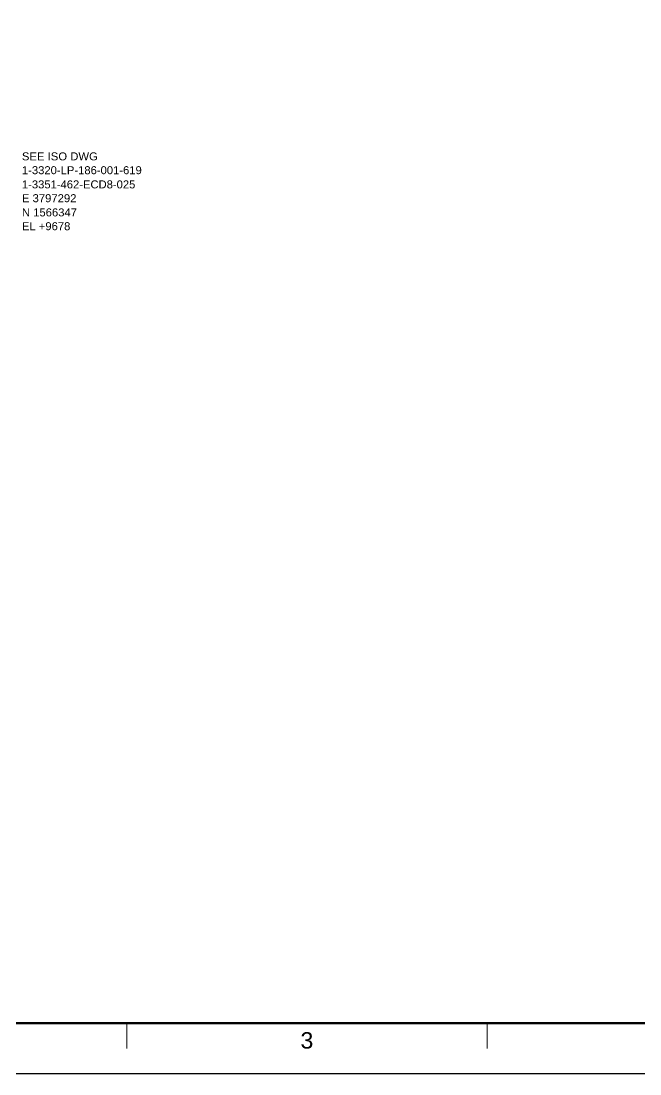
# Model space of a CAD drawing. Header units: inches. Extents: x 0 to 841, y 0 to 594.
# Drawn here: x 501 to 671, y 0 to 289.5 of the extents above; entities that cross this region are included whole.
import ezdxf
from ezdxf.enums import TextEntityAlignment as Align

# ---------------------------------------------------------------- set-up
doc = ezdxf.new("R2010")
doc.units = ezdxf.units.IN
doc.header["$MEASUREMENT"] = 0
doc.layers.add('BG Border', color=7, linetype='Continuous')
doc.layers.add('ISOTEXT', color=7, linetype='Continuous')
doc.styles.add('Arial', font='arial.ttf')

msp = doc.modelspace()

# ---------------------------------------------------------------- linework, layer by layer
at = {"layer": 'BG Border', "color": 3, "linetype": 'Continuous', "lineweight": 120}
msp.add_line((827, 14), (35, 14), dxfattribs=at)
at = {"layer": 'BG Border', "color": 7, "linetype": 'Continuous', "lineweight": 13}
for p, q in [((530, 14), (530, 6.98)), ((629, 14), (629, 6.98))]:
    msp.add_line(p, q, dxfattribs=at)
at = {"layer": 'BG Border', "color": 7, "linetype": 'Continuous', "lineweight": 25}
msp.add_line((841, 0), (0, 0), dxfattribs=at)
at = {"layer": 'BG Border', "color": 3, "linetype": 'Continuous', "lineweight": 120}
msp.add_lwpolyline([(827, 580), (35, 580), (35, 14), (827, 14)], close=True, dxfattribs=at)

# ---------------------------------------------------------------- texts
at = {"layer": 'BG Border', "color": 3, "style": 'Arial', "width": 1.008516}
msp.add_text('3', height=4.5, dxfattribs=at).set_placement((579.5, 11.48), align=Align.TOP_CENTER)
at = {"layer": 'ELEDIT', "color": 4, "style": 'Arial', "width": 1.004902}
msp.add_text('EL +9678', height=2.2, dxfattribs=at).set_placement((501.2, 232))
at = {"layer": 'ISOTEXT', "color": 2, "style": 'Arial'}
for s, width, p in [('SEE ISO DWG', 1.00983, (501.2, 251.2)), ('1-3320-LP-186-001-619', 1.004063, (501.2, 247.4)), ('1-3351-462-ECD8-025', 1.00235, (501.2, 243.5)), ('E 3797292', 1.007902, (501.2, 239.7)), ('N 1566347', 1.006087, (501.2, 235.8))]:
    msp.add_text(s, height=2.2, dxfattribs=dict(at, width=width)).set_placement(p)

doc.saveas('drawing.dxf')
